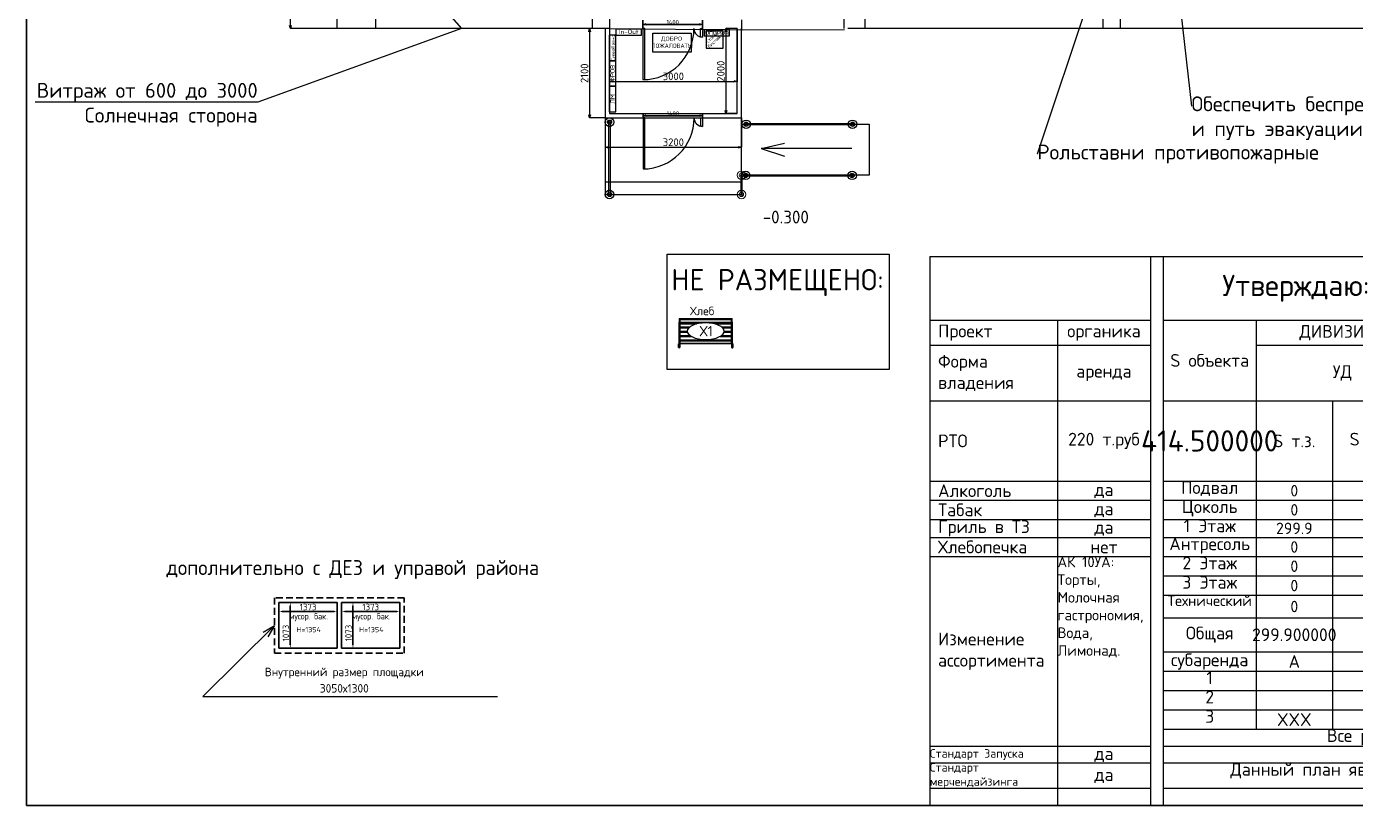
# Model space of a CAD drawing. Extents: x -150237 to 313168, y -187365 to 36962.
# Drawn here: x -56273 to -25042, y -187365 to -169044 of the extents above; entities that cross this region are included whole.
import ezdxf
from ezdxf import colors
from ezdxf.entities.mleader import LeaderData, LeaderLine
from ezdxf.enums import TextEntityAlignment as Align
from ezdxf.math import Vec2, Vec3

# ---------------------------------------------------------------- set-up
doc = ezdxf.new("R2010")
doc.units = 0
doc.header["$LTSCALE"] = 50
doc.header["$PDMODE"] = 34
doc.header["$PDSIZE"] = 20
doc.linetypes.add('HIDDEN2', pattern=[4.7625, 3.175, -1.5875])
doc.layers.get('0').update_dxf_attribs({"linetype": 'CONTINUOUS'})
doc.layers.get('Defpoints').update_dxf_attribs({"linetype": 'CONTINUOUS'})
for name, color, linetype in [('3', 7, 'CONTINUOUS'), ('Colums', 25, 'CONTINUOUS'), ('Dim', 7, 'CONTINUOUS'), ('ST', 7, 'CONTINUOUS'), ('type', 7, 'CONTINUOUS'), ('Двери', 76, 'CONTINUOUS'), ('Наименов', 7, 'CONTINUOUS'), ('оборудованиеNEW', 250, 'CONTINUOUS'), ('оборудованиеOLD', 90, 'CONTINUOUS'), ('Прикасс', 210, 'CONTINUOUS'), ('товарные группы', 7, 'CONTINUOUS')]:
    doc.layers.add(name, color=color, linetype=linetype)
doc.layers.add('KF о-рудование', color=10, linetype='CONTINUOUS', lineweight=20)
doc.layers.add('Стены', color=7, linetype='CONTINUOUS', lineweight=35)
doc.styles.add('ISOCPEUR', font='isocpeur.ttf')
doc.styles.get("Standard").update_dxf_attribs({"font": 'isocpeur.ttf'})
doc.dimstyles.get("Standard").update_dxf_attribs({"dimscale": 0, "dimtxt": 180, "dimasz": 75, "dimexe": 0, "dimexo": 0, "dimgap": 30, "dimtad": 1, "dimdec": 0, "dimdsep": 46, "dimtxsty": 'Standard', "dimblk1": 'OPEN30', "dimblk2": 'OPEN30', "dimsah": 1, "dimcen": 25, "dimadec": 0, "dimazin": 0, "dimtfac": 1, "dimtdec": 0, "dimtmove": 0, "dimatfit": 3, "dimldrblk": 'OPEN30', "dimfxl": 1, "dimtolj": 1, "dimtzin": 0, "dimarcsym": 0})

# ---------------------------------------------------------------- blocks, each defined once
blk = doc.blocks.new('_OPEN30')
at = {"color": 0, "linetype": 'ByBlock'}
for p, q in [((-1, 0.27), (0, 0)), ((0, 0), (-1, -0.27)), ((0, 0), (-1, 0))]:
    blk.add_line(p, q, dxfattribs=at)
blk = doc.blocks.new('*D48')
at = {"color": 0, "lineweight": -2, "transparency": 16777216}
for p, q in [((0, 0), (0, -211)), ((75, -211), (1298, -211)), ((1373, 0), (1373, -211))]:
    blk.add_line(p, q, dxfattribs=at)
at = {"color": 0, "transparency": 16777216}
for points in [[(75, -198), (75, -223), (0, -211)], [(1298, -198), (1298, -223), (1373, -211)]]:
    blk.add_solid(points, dxfattribs=at)
at = {"layer": 'Defpoints', "color": 0, "transparency": 16777216}
for p in [(0, 0), (1373, 0), (1373, -211)]:
    blk.add_point(p, dxfattribs=at)
at = {"color": 0, "transparency": 16777216, "insert": (686, -106), "char_height": 150, "attachment_point": 5}
blk.add_mtext('\\A1;1373', dxfattribs=at)
blk = doc.blocks.new('*D49')
at = {"color": 0, "lineweight": -2, "transparency": 16777216}
for p, q in [((0, 0), (268, 0)), ((268, -75), (268, -998)), ((0, -1073), (268, -1073))]:
    blk.add_line(p, q, dxfattribs=at)
at = {"color": 0, "transparency": 16777216}
for points in [[(256, -75), (281, -75), (268, 0)], [(256, -998), (281, -998), (268, -1073)]]:
    blk.add_solid(points, dxfattribs=at)
at = {"layer": 'Defpoints', "color": 0, "transparency": 16777216}
for p in [(0, 0), (0, -1073), (268, -1073)]:
    blk.add_point(p, dxfattribs=at)
at = {"color": 0, "transparency": 16777216, "insert": (163, -719), "char_height": 150, "attachment_point": 5, "rotation": 90}
blk.add_mtext('\\A1;1073', dxfattribs=at)
blk = doc.blocks.new('*T402')
at = {"color": 0, "linetype": 'ByBlock', "lineweight": -2, "transparency": 16777216}
for p, q in [((0, 0), (38519, 0)), ((0, 0), (0, -12914)), ((5184, 0), (5184, -12914)), ((5487, 0), (5487, -12914)), ((11724, 0), (11724, -11119)), ((15309, 0), (15309, -1500)), ((28878, 0), (28878, -1500)), ((33923, 0), (33923, -7971)), ((38519, 0), (38519, -12914)), ((0, -1500), (5184, -1500)), ((3000, -1500), (3000, -12914)), ((5487, -1500), (38519, -1500)), ((7670, -1500), (7670, -11119)), ((0, -2090), (5184, -2090)), ((7670, -2090), (33923, -2090)), ((0, -3393), (5184, -3393)), ((5487, -3393), (38519, -3393)), ((9462, -3393), (9462, -11119)), ((13516, -3393), (13516, -11119)), ((15309, -3393), (15309, -11119)), ((16781, -3393), (16781, -11119)), ((18252, -3393), (18252, -11119)), ((19724, -3393), (19724, -11119)), ((22277, -3393), (22277, -11119)), ((24378, -3393), (24378, -11119)), ((28878, -3393), (28878, -7971)), ((0, -5286), (5184, -5286)), ((5487, -5286), (38519, -5286)), ((0, -5736), (5184, -5736)), ((5487, -5736), (38519, -5736)), ((36105, -5736), (36105, -7971)), ((0, -6186), (5184, -6186)), ((5487, -6186), (38519, -6186)), ((0, -6609), (5184, -6609)), ((5487, -6609), (38519, -6609)), ((0, -7059), (5184, -7059)), ((5487, -7059), (38519, -7059)), ((5487, -7515), (38519, -7515)), ((5487, -7971), (38519, -7971)), ((5487, -8498), (38519, -8498)), ((28878, -8498), (28878, -11119)), ((33923, -8498), (33923, -11119)), ((36105, -8498), (36105, -11119)), ((5487, -9301), (38519, -9301)), ((5487, -9757), (38519, -9757)), ((5487, -10213), (38519, -10213)), ((5487, -10669), (38519, -10669)), ((5487, -11119), (38519, -11119)), ((0, -11522), (5184, -11522)), ((5487, -11522), (38519, -11522)), ((0, -11915), (5184, -11915)), ((5487, -11915), (38519, -11915)), ((0, -12511), (5184, -12511)), ((5487, -12511), (38519, -12511)), ((0, -12914), (38519, -12914))]:
    blk.add_line(p, q, dxfattribs=at)
at = {"color": 0, "transparency": 16777216}
for s, insert, char_height, width, attachment_point in [('Подпись ДК', (11726, -2), 200, 3581.46, 1), ('Дата', (28879, -2), 200, 5042.32, 1), ('{\\fISOCPEUR|b1|i0|c204|p34;Утверждаю:}', (8605, -750), 500, 6234.66, 5), (' Проект', (2, -1795), 300, 2997, 4), ('ДИВИЗИОН', (9697, -1795), 300, 4051.07, 5), (' Форма  \\P владения', (2, -2741), 300, 2997, 4), ('S объекта', (6578, -2446), 300, 2180.59, 5), ('109029 г. Москва, ул. Средняя Калитниковская д.28 стр.4', (36221, -3394), 300, 4593.23, 2), ('Высота потолка (финишная)', (23327, -4339), 300, 2097.73, 5), ('S доп. обслуж.', (14413, -4339), 300, 1789.23, 5), ('S тех. пом.', (16045, -4339), 300, 1469, 5), ('S корп. нужд', (17517, -4339), 300, 1468.69, 5), ('S не эффек-тивная', (18988, -4339), 300, 1468.69, 5), (' РТО', (2, -4339), 300, 2997, 4), ('S т.з.', (8566, -4339), 300, 1789.23, 5), ('S субар.', (10593, -4339), 300, 2258.84, 5), ('S  вспом.', (12620, -4339), 300, 1789.23, 5), ('S этажа', (21001, -4339), 300, 2549.97, 5), ('№ магазина', (26628, -4339), 300, 4496.96, 5), ('Подвал', (6578, -5287), 300, 2180.59, 2), ('Формат', (26628, -5287), 300, 4496.96, 2), (' Алкоголь', (2, -5511), 300, 2997, 4), (' Табак', (2, -5961), 300, 2997, 4), ('Цоколь', (6578, -5737), 300, 2180.59, 2), ('ФАМИЛИЯ', (31400, -5737), 300, 5042.32, 2), ('ПОДПИСЬ', (35014, -5737), 300, 2178.78, 2), ('ДАТА', (37312, -5737), 300, 2411.44, 2), (' Гриль в ТЗ', (2, -6397), 300, 2997, 4), ('1 Этаж', (6578, -6187), 300, 2180.59, 2), ('Разработал (М. РЗ)', (26628, -6187), 300, 4496.96, 2), (' Хлебопечка', (2, -6834), 300, 2997, 4), ('Антресоль', (6578, -6610), 300, 2180.59, 2), ('Изменения (М. РЗ)', (26628, -6834), 300, 4496.96, 5), ('{\\C1;(ФИО)}', (31400, -6834), 300, 5042.32, 5), ('АК 10УА: Торты, Молочная гастрономия, Вода, Лимонад. ', (3002, -7060), 250, 2180.59, 1), ('2 Этаж', (6578, -7060), 300, 2180.59, 2), ('Разработал (ТП)', (26628, -7287), 300, 4496.96, 5), ('{\\C1;Горелов П.}', (31400, -7287), 300, 5042.32, 5), ('Изменения (ТП)', (26628, -7516), 300, 4496.96, 2), ('3 Этаж', (6578, -7516), 300, 2180.59, 2), ('Технический', (6578, -7972), 250, 2180.59, 2), ('Согласовано', (31449, -8234), 300, 14138.51, 5), ('Общая', (6578, -8899), 300, 2180.59, 5), ('Начальник Упр РЗ', (26628, -8899), 250, 4496.96, 5), (' Изменение  \\P ассортимента', (2, -9290), 300, 2997, 4), ('Начальник Упр. Мерч.', (26628, -9529), 250, 4496.96, 5), ('ЛИЦЕНЗИРОВ.', (26628, -9985), 250, 4496.96, 5), ('СУБАРЕНДА', (26628, -10441), 250, 4496.96, 5), ('СБ', (26628, -10894), 250, 4496.96, 5), ('Все размеры, указанные на плане, должны быть проверены и уточнены на объекте. В случае отклонения - сообщить разработчику!', (22003, -11120), 300, 33029.71, 2), ('Указанные цифровые обозначения имеют приоритет над масштабными размерами.', (22003, -11523), 300, 33029.71, 2), ('Стандарт Запуска ', (2, -11718), 200, 2997, 4), ('Стандарт мерчендайзинга', (2, -12213), 200, 2997, 4), ('Планировка предварительная. Возможны изменения.', (22003, -12513), 300, 33029.71, 2)]:
    blk.add_mtext(s, dxfattribs=dict(at, insert=insert, char_height=char_height, width=width, attachment_point=attachment_point))
at = {"color": 1, "transparency": 16777216}
for s, insert, char_height, width, attachment_point in [('Сыров Е.В.', (22093, -750), 500, 13566.05, 5), ('5', (36221, -750), 300, 4593.23, 5), ('органика', (4092, -1795), 300, 2180.59, 5), ('Пермский край, г. Александровск', (22824, -1795), 300, 22195.82, 5), ('аренда', (4092, -2741), 300, 2180.59, 5), ('УД', (9697, -2741), 300, 4051.07, 5), ('ул. Кирова, д. 19', (22824, -2741), 300, 22195.82, 5), ('220 т.руб', (4092, -4339), 300, 2180.59, 5), ('414.500000', (6578, -4339), 500, 2180.59, 5), ('#', (31400, -4339), 300, 5042.32, 5), ('1(250-330)', (31400, -5287), 300, 5042.32, 2), ('0', (8566, -5511), 270, 1789.23, 5), ('0', (10593, -5511), 270, 2258.84, 5), ('0', (12620, -5511), 270, 1789.23, 5), ('0', (14413, -5511), 270, 1789.23, 5), ('0', (16045, -5511), 270, 1469, 5), ('0', (17517, -5511), 270, 1468.69, 5), ('0', (18988, -5511), 270, 1468.69, 5), ('0000мм', (23327, -5511), 300, 2097.73, 5), ('0', (8566, -5961), 270, 1789.23, 5), ('0', (10593, -5961), 270, 2258.84, 5), ('0', (12620, -5961), 270, 1789.23, 5), ('0', (14413, -5961), 270, 1789.23, 5), ('0', (16045, -5961), 270, 1469, 5), ('0', (17517, -5961), 270, 1468.69, 5), ('0', (18988, -5961), 270, 1468.69, 5), ('0000мм', (23327, -5961), 300, 2097.73, 5), ('Пак Евгения', (31400, -6187), 300, 5042.32, 2), ('299.9', (8566, -6397), 270, 1789.23, 5), ('1', (10593, -6397), 270, 2258.84, 5), ('90.7', (12620, -6397), 270, 1789.23, 5), ('22.9', (14413, -6397), 270, 1789.23, 5), ('0', (16045, -6397), 270, 1469, 5), ('0', (17517, -6397), 270, 1468.69, 5), ('0', (18988, -6397), 270, 1468.69, 5), ('0000мм', (23327, -6397), 300, 2097.73, 5), ('0', (8566, -6834), 270, 1789.23, 5), ('0', (10593, -6834), 270, 2258.84, 5), ('0', (12620, -6834), 270, 1789.23, 5), ('0', (14413, -6834), 270, 1789.23, 5), ('0', (16045, -6834), 270, 1469, 5), ('0', (17517, -6834), 270, 1468.69, 5), ('0', (18988, -6834), 270, 1468.69, 5), ('0000мм', (23327, -6834), 300, 2097.73, 5), ('0', (8566, -7287), 270, 1789.23, 5), ('0', (10593, -7287), 270, 2258.84, 5), ('0', (12620, -7287), 270, 1789.23, 5), ('0', (14413, -7287), 270, 1789.23, 5), ('0', (16045, -7287), 270, 1469, 5), ('0', (17517, -7287), 270, 1468.69, 5), ('0', (18988, -7287), 270, 1468.69, 5), ('0000мм', (23327, -7287), 300, 2097.73, 5), ('(ФИО)', (31400, -7516), 300, 5042.32, 2), ('0', (8566, -7743), 270, 1789.23, 5), ('0', (10593, -7743), 270, 2258.84, 5), ('0', (12620, -7743), 270, 1789.23, 5), ('0', (14413, -7743), 270, 1789.23, 5), ('0', (16045, -7743), 270, 1469, 5), ('0', (17517, -7743), 270, 1468.69, 5), ('0', (18988, -7743), 270, 1468.69, 5), ('0000мм', (23327, -7743), 300, 2097.73, 5), ('0', (8566, -8234), 270, 1789.23, 5), ('0', (10593, -8234), 270, 2258.84, 5), ('0', (12620, -8234), 270, 1789.23, 5), ('0', (14413, -8234), 270, 1789.23, 5), ('0', (16045, -8234), 270, 1469, 5), ('0', (17517, -8234), 270, 1468.69, 5), ('0', (18988, -8234), 270, 1468.69, 5), ('0000мм', (23327, -8234), 300, 2097.73, 5), ('Свирков', (31400, -8499), 300, 5042.32, 2), ('Камзина', (31400, -9529), 300, 5042.32, 5), ('Шубина', (31400, -9985), 300, 5042.32, 5), ('Тюрикова', (31400, -10214), 300, 5042.32, 2), ('Садырев', (31400, -10670), 300, 5042.32, 2), ('да', (4092, -11718), 300, 2180.59, 5), ('да', (4092, -12213), 300, 2180.59, 5), ('Данный план является собственностью разработчика и не может быть использован в коммерческих и других целях без разрешения фирмы-разработчика .', (22003, -11916), 300, 33029.71, 2)]:
    blk.add_mtext(s, dxfattribs=dict(at, insert=insert, char_height=char_height, width=width, attachment_point=attachment_point))
at = {"color": 1, "transparency": 16777216, "char_height": 300, "width": 2180.59, "attachment_point": 5, "style": 'ISOCPEUR'}
for s, insert in [('да', (4092, -5511)), ('да', (4092, -5961)), ('да', (4092, -6397)), ('нет', (4092, -6834))]:
    blk.add_mtext(s, dxfattribs=dict(at, insert=insert))
at = {"color": 7, "transparency": 16777216, "char_height": 300, "attachment_point": 5}
for s, insert, width in [('0', (21001, -5511), 2549.97), ('0', (21001, -5961), 2549.97), ('414.500000', (21001, -6397), 2549.97), ('0', (21001, -6834), 2549.97), ('0', (21001, -7287), 2549.97), ('0', (21001, -7743), 2549.97), ('0', (21001, -8234), 2549.97), ('299.900000', (8566, -8899), 1789.23), ('1', (10593, -8899), 2258.84), ('90.700000', (12620, -8899), 1789.23), ('22.900000', (14413, -8899), 1789.23), ('0', (16045, -8899), 1469), ('0', (17517, -8899), 1468.69), ('0', (18988, -8899), 1468.69), ('XXX', (8566, -10894), 1789.23), ('XXX', (14413, -10894), 1789.23)]:
    blk.add_mtext(s, dxfattribs=dict(at, insert=insert, width=width))
at = {"color": 5, "transparency": 16777216, "char_height": 300}
for s, insert, width, attachment_point in [('29.11.2016 22:18:58', (36221, -5511), 4593.23, 5), ('субаренда', (6578, -9529), 2180.59, 5), ('A', (8566, -9529), 1789.23, 5), ('B', (10593, -9529), 2258.84, 5), ('C', (12620, -9529), 1789.23, 5), ('D', (14413, -9529), 1789.23, 5), ('1', (6578, -9758), 2180.59, 2), ('2', (6578, -10214), 2180.59, 2), ('3', (6578, -10670), 2180.59, 2)]:
    blk.add_mtext(s, dxfattribs=dict(at, insert=insert, width=width, attachment_point=attachment_point))
blk = doc.blocks.new('*D81')
at = {"layer": 'Defpoints', "color": 0, "transparency": 16777216}
for p in [(-1200, -138), (200, -75), (200, -138)]:
    blk.add_point(p, dxfattribs=at)
at = {"layer": 'Dim', "color": 0, "lineweight": -2, "transparency": 16777216}
for p, q in [((-1200, -138), (-1200, -75)), ((-1125, -75), (125, -75)), ((200, -138), (200, -75))]:
    blk.add_line(p, q, dxfattribs=at)
at = {"layer": 'Dim', "color": 0, "lineweight": -2, "transparency": 16777216, "xscale": 75, "yscale": 75, "zscale": 75, "rotation": 180}
blk.add_blockref('_OPEN30', (-1200, -75), dxfattribs=at)
at = {"layer": 'Dim', "color": 0, "lineweight": -2, "transparency": 16777216, "xscale": 75, "yscale": 75, "zscale": 75}
blk.add_blockref('_OPEN30', (200, -75), dxfattribs=at)
at = {"layer": 'Dim', "color": 0, "transparency": 16777216, "insert": (-500, -20), "char_height": 100, "attachment_point": 5}
blk.add_mtext('\\A1;1400', dxfattribs=at)
blk = doc.blocks.new('*D83')
at = {"layer": 'Defpoints', "color": 0, "transparency": 16777216}
for p in [(-1200, -87), (200, -25), (200, -87)]:
    blk.add_point(p, dxfattribs=at)
at = {"layer": 'Dim', "color": 0, "lineweight": -2, "transparency": 16777216}
for p, q in [((-1200, -87), (-1200, -25)), ((-1125, -25), (125, -25)), ((200, -87), (200, -25))]:
    blk.add_line(p, q, dxfattribs=at)
at = {"layer": 'Dim', "color": 0, "lineweight": -2, "transparency": 16777216, "xscale": 75, "yscale": 75, "zscale": 75, "rotation": 180}
blk.add_blockref('_OPEN30', (-1200, -25), dxfattribs=at)
at = {"layer": 'Dim', "color": 0, "lineweight": -2, "transparency": 16777216, "xscale": 75, "yscale": 75, "zscale": 75}
blk.add_blockref('_OPEN30', (200, -25), dxfattribs=at)
at = {"layer": 'Dim', "color": 0, "transparency": 16777216, "insert": (-500, 30), "char_height": 100, "attachment_point": 5}
blk.add_mtext('\\A1;1400', dxfattribs=at)
blk = doc.blocks.new('*D397')
at = {"color": 0, "lineweight": -2, "transparency": 16777216}
for p, q in [((-42572, -169093), (-42572, -170336)), ((-39572, -169093), (-39572, -170336)), ((-42497, -170336), (-39647, -170336))]:
    blk.add_line(p, q, dxfattribs=at)
at = {"layer": 'Defpoints', "color": 0, "transparency": 16777216}
for p in [(-42572, -169093), (-39572, -169093), (-39572, -170336)]:
    blk.add_point(p, dxfattribs=at)
at = {"color": 0, "lineweight": -2, "transparency": 16777216, "xscale": 75, "yscale": 75, "zscale": 75, "rotation": 180}
blk.add_blockref('_OPEN30', (-42572, -170336), dxfattribs=at)
at = {"color": 0, "lineweight": -2, "transparency": 16777216, "xscale": 75, "yscale": 75, "zscale": 75}
blk.add_blockref('_OPEN30', (-39572, -170336), dxfattribs=at)
at = {"color": 0, "transparency": 16777216, "insert": (-41072, -170216), "char_height": 180, "attachment_point": 5}
blk.add_mtext('\\A1;3000', dxfattribs=at)
blk = doc.blocks.new('*D398')
at = {"color": 0, "lineweight": -2, "transparency": 16777216}
for p, q in [((-39572, -169093), (-39838, -169093)), ((-39838, -169168), (-39838, -171018)), ((-39572, -171093), (-39838, -171093))]:
    blk.add_line(p, q, dxfattribs=at)
at = {"layer": 'Defpoints', "color": 0, "transparency": 16777216}
for p in [(-39572, -169093), (-39838, -171093), (-39572, -171093)]:
    blk.add_point(p, dxfattribs=at)
at = {"color": 0, "lineweight": -2, "transparency": 16777216, "xscale": 75, "yscale": 75, "zscale": 75}
for p, rotation in [((-39838, -169093), 90), ((-39838, -171093), 270)]:
    blk.add_blockref('_OPEN30', p, dxfattribs=dict(at, rotation=rotation))
at = {"color": 0, "transparency": 16777216, "insert": (-39958, -170093), "char_height": 180, "attachment_point": 5, "rotation": 90}
blk.add_mtext('\\A1;2000', dxfattribs=at)
blk = doc.blocks.new('*U14')
at = {"layer": 'Прикасс', "color": 1}
blk.add_lwpolyline([(0, 0), (0, 15), (2500, 15), (2500, -15), (0, -15), (0, 0)], dxfattribs=at)
for centre, radius in [((0, 0), 100), ((0, 0), 50), ((0, 0), 25), ((2500, 0), 100), ((2500, 0), 50), ((2500, 0), 25)]:
    blk.add_circle(centre, radius, dxfattribs=at)
blk = doc.blocks.new('добро')
at = {"layer": 'товарные группы', "color": 1}
blk.add_lwpolyline([(0, -450), (-900, -450), (-900, 0), (0, 0)], close=True, dxfattribs=at)
for s, width, p in [('ПОЖАЛОВАТЬ!', 0.9, (-446, -349)), ('ДОБРО ', 1.2, (-425, -182))]:
    blk.add_text(s, height=100, dxfattribs=dict(at, width=width)).set_placement(p, align=Align.CENTER)
blk = doc.blocks.new('*U341')
at = {"color": 3}
for p, q in [((0, 0), (600, 0)), ((0, 0), (0, -150)), ((600, -150), (600, 0)), ((0, -150), (600, -150))]:
    blk.add_line(p, q, dxfattribs=at)
at = {"layer": 'товарные группы', "color": 3, "width": 1.2}
blk.add_text('ЛМ', height=100, dxfattribs=at).set_placement((300, -120), align=Align.CENTER)
blk = doc.blocks.new('*U342')
at = {"color": 3}
for p, q in [((0, 0), (600, 0)), ((0, 0), (0, -150)), ((600, -150), (600, 0)), ((0, -150), (600, -150))]:
    blk.add_line(p, q, dxfattribs=at)
at = {"layer": 'товарные группы', "color": 3, "width": 1.2}
blk.add_text('ФРОВ', height=100, dxfattribs=at).set_placement((300, -120), align=Align.CENTER)
blk = doc.blocks.new('*U343')
at = {"color": 3}
for p, q in [((0, 0), (600, 0)), ((0, 0), (0, -150)), ((600, -150), (600, 0)), ((0, -150), (600, -150))]:
    blk.add_line(p, q, dxfattribs=at)
at = {"layer": 'товарные группы', "color": 3, "width": 1.2}
blk.add_text('СуперПромо', height=70, dxfattribs=at).set_placement((300, -120), align=Align.CENTER)
blk = doc.blocks.new('*U344')
at = {"color": 3}
for p, q in [((0, 0), (600, 0)), ((0, 0), (0, -150)), ((600, -150), (600, 0)), ((0, -150), (600, -150))]:
    blk.add_line(p, q, dxfattribs=at)
at = {"layer": 'товарные группы', "color": 3, "width": 1.2}
blk.add_text('In-Out', height=100, dxfattribs=at).set_placement((300, -120), align=Align.CENTER)
blk = doc.blocks.new('*U345')
at = {"color": 3}
for p, q in [((0, 0), (600, 0)), ((0, 0), (0, -150)), ((600, -150), (600, 0)), ((0, -150), (600, -150))]:
    blk.add_line(p, q, dxfattribs=at)
at = {"layer": 'товарные группы', "color": 3, "width": 1.2}
blk.add_text('Опцион', height=100, dxfattribs=at).set_placement((300, -120), align=Align.CENTER)
blk = doc.blocks.new('листовки')
blk.add_lwpolyline([(-400, -400), (0, -400), (0, 0), (-400, 0)], close=True)
at = {"layer": 'товарные группы', "width": 0.8}
for s, p in [('Стойка', (-227, -172)), ('Листовки', (-155, -252))]:
    blk.add_text(s, height=80, rotation=44.6798, dxfattribs=at).set_placement(p, align=Align.CENTER)
blk = doc.blocks.new('*U250')
at = {"layer": 'оборудованиеNEW'}
h = blk.add_hatch(color=41, dxfattribs=at)
h.set_gradient(color1=(255, 217, 102), rotation=270, tint=1, name='SPHERICAL')
h.paths.add_polyline_path([(1225, 575), (1225, 600), (25, 600), (25, 575)])
h = blk.add_hatch(color=41, dxfattribs=at)
h.set_gradient(color1=(255, 217, 102), rotation=270, tint=1, name='SPHERICAL')
edge = h.paths.add_edge_path()
edge.add_ellipse((625, 300), major_axis=(426, 0), ratio=0.478824, start_angle=101.4464, end_angle=120.9522, ccw=False)
edge.add_line((540, 500), (25, 500))
edge.add_line((25, 500), (25, 475))
edge.add_line((25, 475), (406, 475))
edge = h.paths.add_edge_path()
edge.add_ellipse((625, 300), major_axis=(426, 0), ratio=0.478824, start_angle=59.0478, end_angle=78.5536, ccw=False)
edge.add_line((844, 475), (1225, 475))
edge.add_line((1225, 475), (1225, 500))
edge.add_line((1225, 500), (710, 500))
h = blk.add_hatch(color=41, dxfattribs=at)
h.set_gradient(color1=(255, 217, 102), rotation=270, tint=1, name='SPHERICAL')
edge = h.paths.add_edge_path()
edge.add_line((25, 400), (25, 375))
edge.add_line((25, 375), (229, 375))
edge.add_ellipse((625, 300), major_axis=(426, 0), ratio=0.478824, start_angle=150.6558, end_angle=158.4359, ccw=False)
edge.add_line((254, 400), (25, 400))
edge = h.paths.add_edge_path()
edge.add_ellipse((625, 300), major_axis=(426, 0), ratio=0.478824, start_angle=21.5641, end_angle=29.3442, ccw=False)
edge.add_line((1021, 375), (1225, 375))
edge.add_line((1225, 375), (1225, 400))
edge.add_line((1225, 400), (996, 400))
h = blk.add_hatch(color=41, dxfattribs=at)
h.set_gradient(color1=(255, 217, 102), rotation=270, tint=1, name='SPHERICAL')
edge = h.paths.add_edge_path()
edge.add_line((25, 300), (25, 275))
edge.add_line((25, 275), (202, 275))
edge.add_ellipse((625, 300), major_axis=(426, 0), ratio=0.478824, start_angle=180, end_angle=187.0372, ccw=False)
edge.add_line((199, 300), (25, 300))
edge = h.paths.add_edge_path()
edge.add_line((1225, 275), (1225, 300))
edge.add_line((1225, 300), (1051, 300))
edge.add_ellipse((625, 300), major_axis=(426, 0), ratio=0.478824, start_angle=352.9628, end_angle=360, ccw=False)
edge.add_line((1048, 275), (1225, 275))
h = blk.add_hatch(color=41, dxfattribs=at)
h.set_gradient(color1=(255, 217, 102), rotation=270, tint=1, name='SPHERICAL')
edge = h.paths.add_edge_path()
edge.add_line((25, 200), (25, 175))
edge.add_line((25, 175), (288, 175))
edge.add_ellipse((625, 300), major_axis=(426, 0), ratio=0.478824, start_angle=209.3442, end_angle=217.7755, ccw=False)
edge.add_line((254, 200), (25, 200))
edge = h.paths.add_edge_path()
edge.add_ellipse((625, 300), major_axis=(426, 0), ratio=0.478824, start_angle=322.2245, end_angle=330.6558, ccw=False)
edge.add_line((962, 175), (1225, 175))
edge.add_line((1225, 175), (1225, 200))
edge.add_line((1225, 200), (996, 200))
h = blk.add_hatch(color=41, dxfattribs=at)
h.set_gradient(color1=(255, 217, 102), rotation=270, tint=1, name='SPHERICAL')
edge = h.paths.add_edge_path()
edge.add_line((1225, 75), (1225, 100))
edge.add_line((1225, 100), (710, 100))
edge.add_ellipse((625, 300), major_axis=(426, 0), ratio=0.478824, start_angle=258.5536, end_angle=281.4464, ccw=False)
edge.add_line((540, 100), (25, 100))
edge.add_line((25, 100), (25, 75))
edge.add_line((25, 75), (1225, 75))
at = {"layer": 'оборудованиеNEW', "color": 42, "lineweight": 20}
for p, q in [((0, 0), (0, 600)), ((0, 600), (1250, 600)), ((1250, 600), (1250, 0)), ((15, 0), (1235, 0))]:
    blk.add_line(p, q, dxfattribs=at)
at = {"layer": 'оборудованиеNEW', "color": 42, "lineweight": 5}
for p, q in [((25, 600), (25, 0)), ((1225, 600), (1225, 0))]:
    blk.add_line(p, q, dxfattribs=at)
at = {"layer": 'оборудованиеNEW', "color": 42}
for p, q in [((25, 575), (1225, 575)), ((25, 500), (540, 500)), ((25, 475), (406, 475)), ((25, 400), (254, 400)), ((25, 375), (229, 375)), ((710, 500), (1225, 500)), ((844, 475), (1225, 475)), ((996, 400), (1225, 400)), ((1021, 375), (1225, 375)), ((25, 300), (199, 300)), ((25, 275), (202, 275)), ((25, 200), (254, 200)), ((25, 175), (288, 175)), ((25, 100), (540, 100)), ((25, 75), (1225, 75)), ((710, 100), (1225, 100)), ((962, 175), (1225, 175)), ((996, 200), (1225, 200)), ((1048, 275), (1225, 275)), ((1051, 300), (1225, 300))]:
    blk.add_line(p, q, dxfattribs=at)
for points in [[(-15, 0), (15, 0), (15, -80), (-15, -80), (-15, 0)], [(1235, 0), (1265, 0), (1265, -80), (1235, -80), (1235, 0)]]:
    blk.add_lwpolyline(points, dxfattribs=at)
blk.add_ellipse((625, 300), major_axis=(426, 0), ratio=0.478824, dxfattribs=at)
at = {"layer": 'оборудованиеOLD', "color": 30}
blk.add_lwpolyline([(0, 10), (0, 510), (1250, 510), (1250, 10), (0, 10), (-10, 10), (-10, -90), (10, -90), (10, 10), (1240, 10), (1240, -90), (1260, -90), (1260, 10), (1250, 10)], dxfattribs=at)
at = {"layer": 'type', "lineweight": 40}
blk.add_text('Х1', height=240, dxfattribs=at).set_placement((637, 181), align=Align.CENTER)
at = {"layer": 'товарные группы'}
for tag, width, p, p2 in [('ТОВАР3', 1.302083, (0, 1365), (1250, 1365)), ('ТОВАР2', 1.302083, (0, 1151), (1250, 1151)), ('ТОВАР1', 1.358696, (0, 935), (1250, 935))]:
    blk.add_attdef(tag, text='', height=200, dxfattribs=dict(at, width=width)).set_placement(p, p2, align=Align.FIT)
blk = doc.blocks.new('*D424')
at = {"layer": 'Defpoints', "color": 0, "transparency": 16777216}
for p in [(-42672, -169093), (-43040, -171193), (-42672, -171193)]:
    blk.add_point(p, dxfattribs=at)
at = {"layer": 'ST', "color": 0, "lineweight": -2, "transparency": 16777216}
for p, q in [((-42672, -169093), (-43040, -169093)), ((-43040, -169168), (-43040, -171118)), ((-42672, -171193), (-43040, -171193))]:
    blk.add_line(p, q, dxfattribs=at)
at = {"layer": 'ST', "color": 0, "lineweight": -2, "transparency": 16777216, "xscale": 75, "yscale": 75, "zscale": 75}
for p, rotation in [((-43040, -169093), 90), ((-43040, -171193), 270)]:
    blk.add_blockref('_OPEN30', p, dxfattribs=dict(at, rotation=rotation))
at = {"layer": 'ST', "color": 0, "transparency": 16777216, "insert": (-43160, -170143), "char_height": 180, "attachment_point": 5, "rotation": 90}
blk.add_mtext('\\A1;2100', dxfattribs=at)
blk = doc.blocks.new('*D425')
at = {"layer": 'Defpoints', "color": 0, "transparency": 16777216}
for p in [(-42672, -171193), (-39472, -171193), (-39472, -171885)]:
    blk.add_point(p, dxfattribs=at)
at = {"layer": 'ST', "color": 0, "lineweight": -2, "transparency": 16777216}
for p, q in [((-42672, -171193), (-42672, -171885)), ((-39472, -171193), (-39472, -171885)), ((-42597, -171885), (-39547, -171885))]:
    blk.add_line(p, q, dxfattribs=at)
at = {"layer": 'ST', "color": 0, "lineweight": -2, "transparency": 16777216, "xscale": 75, "yscale": 75, "zscale": 75, "rotation": 180}
blk.add_blockref('_OPEN30', (-42672, -171885), dxfattribs=at)
at = {"layer": 'ST', "color": 0, "lineweight": -2, "transparency": 16777216, "xscale": 75, "yscale": 75, "zscale": 75}
blk.add_blockref('_OPEN30', (-39472, -171885), dxfattribs=at)
at = {"layer": 'ST', "color": 0, "transparency": 16777216, "insert": (-41072, -171765), "char_height": 180, "attachment_point": 5}
blk.add_mtext('\\A1;3200', dxfattribs=at)
blk = doc.blocks.new('*D426')
at = {"layer": 'Defpoints', "color": 0, "transparency": 16777216}
for p in [(-50074, -162593), (-48972, -162593), (-48972, -169093)]:
    blk.add_point(p, dxfattribs=at)
at = {"layer": 'ST', "color": 0, "lineweight": -2, "transparency": 16777216}
for p, q in [((-48972, -162593), (-50074, -162593)), ((-50074, -169018), (-50074, -162668)), ((-48972, -169093), (-50074, -169093))]:
    blk.add_line(p, q, dxfattribs=at)
at = {"layer": 'ST', "color": 0, "lineweight": -2, "transparency": 16777216, "xscale": 75, "yscale": 75, "zscale": 75}
for p, rotation in [((-50074, -162593), 90), ((-50074, -169093), 270)]:
    blk.add_blockref('_OPEN30', p, dxfattribs=dict(at, rotation=rotation))
at = {"layer": 'ST', "color": 0, "transparency": 16777216, "insert": (-50194, -165843), "char_height": 180, "attachment_point": 5, "rotation": 90}
blk.add_mtext('\\A1;6500', dxfattribs=at)
blk = doc.blocks.new('мусор_бак')
at = {"layer": 'Стены'}
blk.add_lwpolyline([(1373, -1073), (1373, 0), (0, 0), (0, -1073)], close=True, dxfattribs=at)
at = {"layer": 'Наименов'}
for s, height, width, p in [('мусор. бак.', 150, 0.8, (698, -398)), ('Н=1354', 120, 0.96875, (698, -698))]:
    blk.add_text(s, height=height, dxfattribs=dict(at, width=width)).set_placement(p, align=Align.CENTER)
at = {"color": 1}
dim = blk.add_linear_dim(base=(1373, -210.8), p1=(0, 0), p2=(1373, 0), dimstyle='Standard', dxfattribs=at)
dim.commit()
dim.dimension.update_dxf_attribs({"geometry": '*D48', "text_midpoint": (686.5, -105.8)})
dim = blk.add_linear_dim(base=(268.2, -1073), p1=(0, 0), p2=(0, -1073), angle=90, dimstyle='Standard', dxfattribs=at)
dim.commit()
dim.dimension.update_dxf_attribs({"geometry": '*D49', "text_midpoint": (268.2, -719.3), "dimtype": 128})
blk = doc.blocks.new('мусор_площадка')
at = {"layer": 'Стены', "linetype": 'HIDDEN2'}
blk.add_lwpolyline([(0, -1300), (3050, -1300), (3050, 0), (0, 0), (0, -1300)], close=True, dxfattribs=at)
at = {"layer": 'Стены'}
for p in [(102, -110), (1575, -110)]:
    blk.add_blockref('мусор_бак', p, dxfattribs=at)
blk = doc.blocks.new('*U80')
at = {"layer": 'Двери'}
for points in [[(-1200, -125), (-1200, -1325), (-1156, -1325), (-1156, -125)], [(200, -125), (200, -325), (156, -325), (156, -125)]]:
    blk.add_lwpolyline(points, close=True, dxfattribs=at)
for centre, radius, start, end in [((-1200, -125), 1200, 270, 0), ((200, -125), 200, 180, 270)]:
    blk.add_arc(centre, radius, start, end, dxfattribs=at)
at = {"layer": 'Стены'}
for p, q in [((-1200, -125), (-1200, -25)), ((200, -125), (200, -25))]:
    blk.add_line(p, q, dxfattribs=at)
at = {"layer": 'Dim'}
dim = blk.add_linear_dim(base=(200, -75), p1=(-1200, -137.5), p2=(200, -137.5), dimstyle='Standard', override={"dimscale": 1, "dimtxt": 100, "dimgap": 5, "dimarcsym": 2}, dxfattribs=at)
dim.commit()
dim.dimension.update_dxf_attribs({"geometry": '*D81', "text_midpoint": (-500, -20)})
blk = doc.blocks.new('*U82')
at = {"layer": 'Двери'}
for points in [[(-1200, -125), (-1200, -1325), (-1156, -1325), (-1156, -125)], [(200, -125), (200, -325), (156, -325), (156, -125)]]:
    blk.add_lwpolyline(points, close=True, dxfattribs=at)
for centre, radius, start, end in [((-1200, -125), 1200, 270, 0), ((200, -125), 200, 180, 270)]:
    blk.add_arc(centre, radius, start, end, dxfattribs=at)
at = {"layer": 'Стены'}
for p, q in [((-1200, -125), (-1200, 75)), ((200, -125), (200, 75))]:
    blk.add_line(p, q, dxfattribs=at)
at = {"layer": 'Dim'}
dim = blk.add_linear_dim(base=(200, -25), p1=(-1200, -87.5), p2=(200, -87.5), dimstyle='Standard', override={"dimscale": 1, "dimtxt": 100, "dimgap": 5, "dimarcsym": 2}, dxfattribs=at)
dim.commit()
dim.dimension.update_dxf_attribs({"geometry": '*D83', "text_midpoint": (-500, 30)})

msp = doc.modelspace()

# ---------------------------------------------------------------- linework, layer by layer
for p, q in [((-39468.4, -168889.7), (-39468.4, -169117.9)), ((-39451.6, -169118.9), (-37050, -169110.9)), ((-571.6, -169093.2), (-36571.6, -169093.2))]:
    msp.add_line(p, q)
at = {"color": 5}
for p, q in [((-42971.6, -169093.2), (-48071.6, -169093.2)), ((-42671.6, -169093.2), (-42671.6, -171193.2)), ((-42571.6, -169093.2), (-39472.7, -169125.2)), ((-42571.6, -169093.2), (-42571.6, -171093.2)), ((-39571.6, -171093.2), (-39571.6, -169093.2)), ((-39471.6, -171193.2), (-39471.6, -169093.2)), ((-42571.6, -171093.2), (-39571.6, -171093.2)), ((-42671.6, -171193.2), (-39471.6, -171193.2))]:
    msp.add_line(p, q, dxfattribs=at)
at = {"color": 1}
for p, q in [((-42671.6, -171193.2), (-42671.6, -172693.2)), ((-39471.6, -172693.2), (-39471.6, -171193.2)), ((-39471.6, -171343.2), (-36471.6, -171343.2)), ((-36471.6, -171343.2), (-36471.6, -172543.2)), ((-39007.8, -171913.6), (-38462.9, -171783.6)), ((-36877, -171913.6), (-39007.8, -171913.6)), ((-39007.8, -171913.6), (-38462.9, -172092.3)), ((-42671.6, -172693.2), (-39471.6, -172693.2)), ((-42671.6, -172693.2), (-42671.6, -172993.2)), ((-36471.6, -172543.2), (-39471.6, -172543.2)), ((-39471.6, -172993.2), (-39471.6, -172693.2)), ((-42671.6, -172993.2), (-39471.6, -172993.2))]:
    msp.add_line(p, q, dxfattribs=at)
at = {"layer": 'Colums'}
for points in [[(-48971.6, -169093.2), (-48971.6, -168193.2), (-48071.6, -168193.2), (-48071.6, -169093.2), (-48971.6, -169093.2)], [(-42971.6, -169093.2), (-42971.6, -168393.2), (-42571.6, -168393.2), (-42571.6, -169093.2), (-42971.6, -169093.2)], [(-37055.3, -169093.2), (-37055.3, -168493.2), (-36571.6, -168493.2), (-36571.6, -169093.2), (-36971.6, -169093.2)], [(-30971.6, -169093.2), (-30971.6, -168493.2), (-30571.6, -168493.2), (-30571.6, -169093.2), (-30971.6, -169093.2)]]:
    msp.add_lwpolyline(points, dxfattribs=at)
at = {"layer": 'KF о-рудование', "color": 1, "lineweight": 18}
msp.add_lwpolyline([(-39457.3, -172993.2), (-39487.3, -172993.2), (-39486.6, -172543.2), (-39456.6, -172543.2), (-39457.3, -172993.2), (-39457.3, -172993.2)], dxfattribs=at)
for centre, radius in [((-39471.7, -172543.2), 100), ((-39471.7, -172543.2), 50), ((-39471.7, -172543.2), 25), ((-39471.6, -172993.2), 100), ((-39471.6, -172993.2), 50), ((-39471.6, -172993.2), 25)]:
    msp.add_circle(centre, radius, dxfattribs=at)
at = {"layer": 'ST', "color": 1}
msp.add_lwpolyline([(-41220.3, -174400.1), (-35999.3, -174400.1), (-35999.3, -177111.7), (-41220.3, -177111.7)], close=True, dxfattribs=at)
at = {"layer": 'Прикасс', "color": 1}
msp.add_lwpolyline([(-42572.8, -171292.6), (-42557.8, -171292.6), (-42557.7, -172993.2), (-42587.7, -172993.2), (-42587.8, -171292.6), (-42572.8, -171292.6)], dxfattribs=at)
for centre, radius in [((-42572.7, -171292.6), 100), ((-42572.7, -171292.6), 50), ((-42572.7, -171292.6), 25), ((-42572.7, -172993.2), 100), ((-42572.7, -172993.2), 50), ((-42572.7, -172993.2), 25)]:
    msp.add_circle(centre, radius, dxfattribs=at)
at = {"layer": 'Стены'}
msp.add_lwpolyline([(3475.1, -187365.2), (-56273.5, -187365.2), (-56273.5, -137104.3), (3475.1, -137104.3)], close=True, dxfattribs=at)

# ---------------------------------------------------------------- block references
at = {"rotation": 90}
for name, p in [('*U343', (-42571.2, -169847.3)), ('*U342', (-42571.2, -170447.3)), ('*U341', (-42571.2, -171047.3))]:
    msp.add_blockref(name, p, dxfattribs=at)
for name, p in [('*U344', (-42421.2, -169097.3)), ('добро', (-40654, -169197.8)), ('*U345', (-40349.4, -169116.1)), ('*T402', (-35044.2, -174451.1))]:
    msp.add_blockref(name, p)
at = {"lineweight": 5}
for p in [(-39361.1, -171343.2), (-39371.6, -172545.7)]:
    msp.add_blockref('*U14', p, dxfattribs=at)
at = {"color": 3}
msp.add_blockref('*U250', (-40936.7, -176509.6), dxfattribs=at)
at = {"layer": 'ST'}
msp.add_blockref('листовки', (-39905, -169149.1), dxfattribs=at)
at = {"layer": 'Стены'}
for name, p in [('*U82', (-40588.1, -168968.2)), ('*U80', (-40583.4, -171068.2)), ('мусор_площадка', (-50445.3, -182482))]:
    msp.add_blockref(name, p, dxfattribs=at)

# ---------------------------------------------------------------- texts
at = {"width": 0.96875}
msp.add_text('-0.300', height=300, dxfattribs=at).set_placement((-38429.4, -173674.6), align=Align.CENTER)
at = {"layer": '3', "color": 1, "width": 0.96875}
msp.add_text('НЕ РАЗМЕЩЕНО:', height=500, dxfattribs=at).set_placement((-38623.5, -175248.2), align=Align.CENTER)
at = {"layer": '3', "width": 0.96875}
for s, height, p in [(' дополнительно с ДЕЗ и управой района', 350, (-48713.9, -181945.4)), ('Внутренний размер площадки', 200, (-48805.8, -184325.2)), ('3050х1300', 200, (-48805.8, -184710.9))]:
    msp.add_text(s, height=height, dxfattribs=at).set_placement(p, align=Align.CENTER)
at = {"layer": 'товарные группы'}
msp.add_text('Хлеб', height=200, dxfattribs=at).set_placement((-40394.8, -175834.5), align=Align.CENTER)

# ---------------------------------------------------------------- dimensions: what is measured, and where the dimension line sits
dim = msp.add_linear_dim(base=(-39571.6, -170336.4), p1=(-42571.6, -169093.2), p2=(-39571.6, -169093.2), dimstyle='Standard', override={"dimscale": 1, "dimarcsym": 2})
dim.commit()
dim.dimension.update_dxf_attribs({"geometry": '*D397', "text_midpoint": (-41071.6, -170216.4)})
dim = msp.add_linear_dim(base=(-39837.7, -171093.2), p1=(-39571.6, -169093.2), p2=(-39571.6, -171093.2), angle=90, dimstyle='Standard', override={"dimscale": 1, "dimarcsym": 2})
dim.commit()
dim.dimension.update_dxf_attribs({"geometry": '*D398', "text_midpoint": (-39957.7, -170093.2)})
at = {"layer": 'ST'}
for base, p1, p2, picture, middle in [((-50074, -162593.2), (-48971.6, -169093.2), (-48971.6, -162593.2), '*D426', (-50194, -165843.2)), ((-43039.7, -171193.2), (-42671.6, -169093.2), (-42671.6, -171193.2), '*D424', (-43159.7, -170143.2))]:
    dim = msp.add_linear_dim(base=base, p1=p1, p2=p2, angle=90, dimstyle='Standard', override={"dimscale": 1, "dimarcsym": 2}, dxfattribs=at)
    dim.commit()
    dim.dimension.update_dxf_attribs({"geometry": picture, "text_midpoint": middle})
dim = msp.add_linear_dim(base=(-39471.6, -171884.5), p1=(-42671.6, -171193.2), p2=(-39471.6, -171193.2), dimstyle='Standard', override={"dimscale": 1, "dimarcsym": 2}, dxfattribs=at)
dim.commit()
dim.dimension.update_dxf_attribs({"geometry": '*D425', "text_midpoint": (-41071.6, -171764.5)})

# ---------------------------------------------------------------- leaders
ml = msp.add_multileader_mtext('Standard')
ml.set_content('Витраж от 600 до 3000\\PСолнечная сторона', color=256)
ml.set_leader_properties()
ml.build(insert=Vec2(0, 0))
ml.multileader.update_dxf_attribs({"text_right_attachment_type": 6, "dogleg_length": 0.36, "arrow_head_size": 200})
ctx = ml.context
ctx.base_point, ctx.char_height, ctx.arrow_head_size, ctx.plane_origin = Vec3(-56059.3, -170597.1), 350, 200, Vec3(-51983.7, -173707.7)
ctx.right_attachment, ctx.text_align_type = 6, 2
notes = []
notes.append((ctx, [(1, (1, 1, 0), (-50840, -170824.6), (-1, 0), 0.36, [(1, [(-48971.6, -165756.3), (-46048.4, -169093.2)], 0, [])])]))
ctx.mtext.insert, ctx.mtext.alignment, ctx.mtext.flow_direction = Vec3(-50842.3, -170369.6), 3, 5
ml = msp.add_multileader_mtext('Standard')
ml.set_content('Рольставни противопожарные ', color=256)
ml.set_leader_properties()
ml.build(insert=Vec2(0, 0))
ml.multileader.update_dxf_attribs({"text_right_attachment_type": 6, "dogleg_length": 0.36, "arrow_head_size": 200})
ctx = ml.context
ctx.base_point, ctx.char_height, ctx.arrow_head_size, ctx.plane_origin = Vec3(-32519.4, -172049.6), 350, 200, Vec3(-31906.3, -174233.2)
ctx.right_attachment = 6
notes.append((ctx, [(0, (1, 1, 0), (-32519.7, -172049.6), (1, 0), 0.36, [(0, [(-30971.6, -167383.5)], 0, [])])]))
ctx.mtext.insert, ctx.mtext.flow_direction = Vec3(-32517.4, -171822.1), 5
ml = msp.add_multileader_mtext('Standard')
ml.set_content('Обеспечить беспрепятственный доступ\\Pи путь эвакуации', color=256)
ml.set_leader_properties()
ml.build(insert=Vec2(0, 0))
ml.multileader.update_dxf_attribs({"text_right_attachment_type": 6, "dogleg_length": 0.36, "arrow_head_size": 200})
ctx = ml.context
ctx.base_point, ctx.char_height, ctx.arrow_head_size, ctx.plane_origin = Vec3(-28896.1, -170914.8), 350, 200, Vec3(-29918, -172552.4)
ctx.right_attachment = 6
notes.append((ctx, [(0, (1, 1, 0), (-28896.4, -170914.8), (1, 0), 0.36, [(0, [(-29311, -167278.8)], 0, [])])]))
ctx.mtext.insert, ctx.mtext.flow_direction = Vec3(-28894.1, -170687.3), 5
at = {"layer": 'Стены'}
msp.add_leader([(-50445.2, -183132), (-52127.7, -184804.4), (-45202.7, -184804.4)], dimstyle='Standard', override={"dimscale": 1, "dimasz": 300, "dimtad": 0}, dxfattribs=at)
for ctx, leaders in notes:
    for number, flags, end, landing, length, lines in leaders:
        leader = LeaderData()
        leader.index, (leader.has_last_leader_line, leader.has_dogleg_vector, leader.attachment_direction) = number, flags
        leader.last_leader_point, leader.dogleg_vector, leader.dogleg_length = Vec3(end), Vec3(landing), length
        for number, points, colour, breaks in lines:
            line = LeaderLine()
            line.index, line.vertices, line.color, line.breaks = number, Vec3.list(points), colors.encode_raw_color(colour), breaks
            leader.lines.append(line)
        ctx.leaders.append(leader)

doc.saveas('drawing.dxf')
